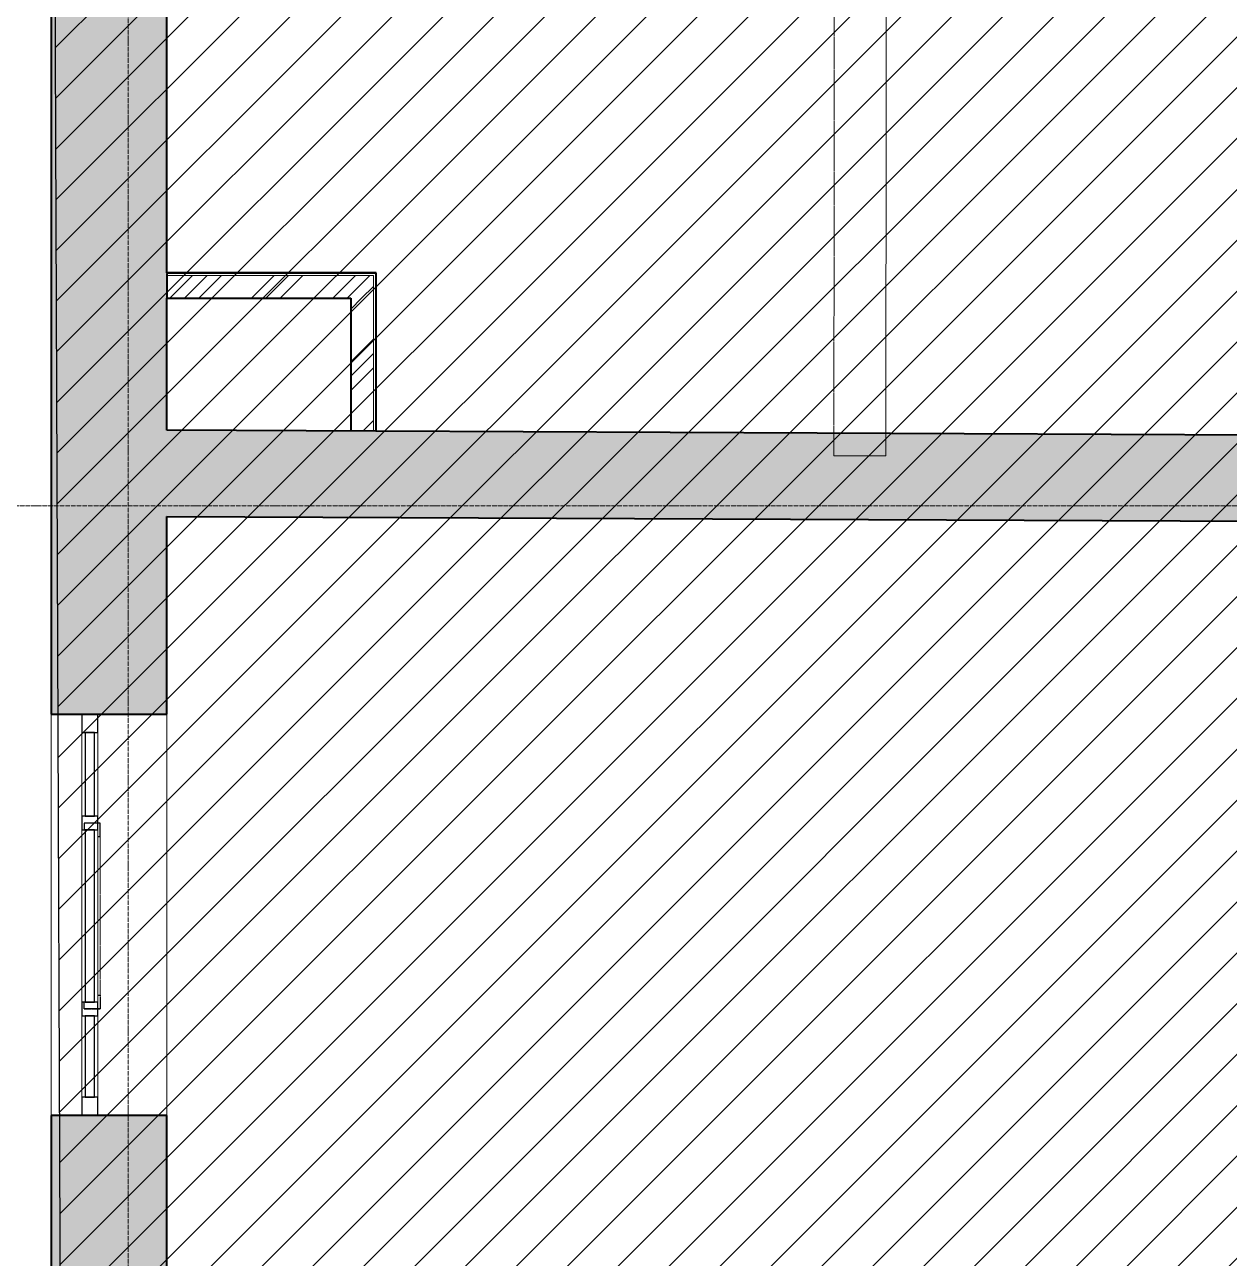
# Model space of a CAD drawing. Header units: millimetres. Extents: x -11886 to 379896, y -8130 to 47743.
# Drawn here: x 101743 to 107057, y 33687 to 39130 of the extents above; entities that cross this region are included whole.
import ezdxf

# ---------------------------------------------------------------- set-up
doc = ezdxf.new("R2010")
doc.units = ezdxf.units.MM
for name, pattern in [('ADSK_Линия сетки', [25, 20, -2.5, 0, -2.5]), ('ADSK_Сверху', [4.5, 3, -1.5]), ('ADSK_Снесено', [4.5, 3, -1.5])]:
    doc.linetypes.add(name, pattern=pattern)
for name, color, linetype, lineweight, true_color in [('_ Окна', 5, 'Continuous', 30, 0x0000ff), ('Витраж', 5, 'Continuous', 18, 0x0000ff), ('Окна', 5, 'Continuous', 18, 0x0000ff), ('Панели витража', 5, 'Continuous', 18, 0x0000ff), ('Стены внутренние', 5, 'Continuous', 18, 0x0000ff), ('Стены наружные', 1, 'ADSK_Снесено', 18, 0xff0000), ('Стены штриховка', 5, 'Continuous', 18, 0x0000ff)]:
    doc.layers.add(name, color=color, linetype=linetype, lineweight=lineweight, true_color=true_color)
doc.layers.add('Каркас', color=7, linetype='Continuous', lineweight=18)
doc.layers.add('Оси', color=7, linetype='Continuous', lineweight=9)
pattern_1 = [(45, (108139.4, 150), (-179.6051, 179.6051), []), (45, (108202.9, 150), (0, 359.2102), []), (45, (108075.9, 150), (0, 359.2102), [])]

# ---------------------------------------------------------------- blocks, each defined once
blk = doc.blocks.new('Прямоугольный импост - 70х20_60мм-1425973-02 План 2-го этажа маркировочный')
at = {"layer": 'Витраж', "color": 161, "linetype": 'ADSK_Сверху', "true_color": 0xaaaaff}
for p, q in [((-6073.8, 23857), (-6143.8, 23857)), ((-6143.8, 23777), (-6143.8, 23857)), ((-6073.8, 23777), (-6073.8, 23857)), ((-6143.8, 23377), (-6143.8, 23407)), ((-6073.8, 23377), (-6073.8, 23407))]:
    blk.add_line(p, q, dxfattribs=at)
blk = doc.blocks.new('Прямоугольный импост - 70х20_60мм-1424475-02 План 2-го этажа маркировочный')
at = {"layer": 'Витраж', "color": 161, "linetype": 'ADSK_Сверху', "true_color": 0xaaaaff}
for p, q in [((-80, 35), (0, 35)), ((0, 35), (0, -35)), ((0, -35), (-80, -35))]:
    blk.add_line(p, q, dxfattribs=at)
blk = doc.blocks.new('Прямоугольный импост - 70х20_60мм-1424476-02 План 2-го этажа маркировочный')
at = {"layer": 'Витраж', "color": 161, "linetype": 'ADSK_Сверху', "true_color": 0xaaaaff}
for p, q in [((0, 35), (-80, 35)), ((0, -35), (0, 35)), ((-80, -35), (0, -35))]:
    blk.add_line(p, q, dxfattribs=at)
blk = doc.blocks.new('Прямоугольный импост - 70х20_60мм-1329426-02 План 2-го этажа маркировочный')
at = {"layer": 'Витраж', "color": 161, "linetype": 'ADSK_Сверху', "true_color": 0xaaaaff}
for p, q in [((-6143.8, 23347), (-6143.8, 23377)), ((-6073.8, 23347), (-6073.8, 23377)), ((-6143.8, 22557), (-6143.8, 22587)), ((-6073.8, 22557), (-6073.8, 22587))]:
    blk.add_line(p, q, dxfattribs=at)
blk = doc.blocks.new('Витраж-тент со смещением вовне - 60мм 30 сдвиг-1466956-02 План 2-го этажа маркировочный')
at = {"layer": '_ Окна', "color": 161, "linetype": 'ADSK_Сверху', "true_color": 0xaaaaff}
for p, q in [((-410, 25), (-410, -45)), ((-410, 25), (-380, 25)), ((-410, -45), (-410, 25)), ((410, 25), (380, 25)), ((410, -45), (410, 25)), ((410, -45), (410, 25)), ((-350, -45), (-410, -45)), ((-350, -35), (-350, -45)), ((350, -35), (350, -45)), ((350, -45), (410, -45))]:
    blk.add_line(p, q, dxfattribs=at)
at = {"layer": 'Окна', "color": 161, "linetype": 'ADSK_Сверху', "true_color": 0xaaaaff}
blk.add_line((-350, -45), (350, -45), dxfattribs=at)
blk = doc.blocks.new('Прямоугольный импост - 70х20_60мм-1225113-02 План 2-го этажа маркировочный')
at = {"layer": 'Витраж', "color": 161, "linetype": 'ADSK_Сверху', "true_color": 0xaaaaff}
for p, q in [((41045.6, 2434.5), (41015.6, 2434.5)), ((41485.6, 2434.5), (41405.6, 2434.5)), ((41485.6, 2364.5), (41485.6, 2434.5)), ((41045.6, 2364.5), (41015.6, 2364.5)), ((41485.6, 2364.5), (41405.6, 2364.5))]:
    blk.add_line(p, q, dxfattribs=at)
blk = doc.blocks.new('Прямоугольный импост - 70х60мм-1424473-02 План 2-го этажа маркировочный')
at = {"layer": 'Витраж', "color": 161, "linetype": 'ADSK_Сверху', "true_color": 0xaaaaff}
for p, q in [((-30, 35), (30, 35)), ((30, -35), (-30, -35))]:
    blk.add_line(p, q, dxfattribs=at)
blk = doc.blocks.new('Прямоугольный импост - 70х60мм-1225009-02 План 2-го этажа маркировочный')
at = {"layer": 'Витраж', "color": 161, "linetype": 'ADSK_Сверху', "true_color": 0xaaaaff}
for p, q in [((41045.6, 2434.5), (41045.6, 2364.5)), ((41405.6, 2434.5), (41045.6, 2434.5)), ((41405.6, 2364.5), (41405.6, 2434.5)), ((41405.6, 2364.5), (41045.6, 2364.5))]:
    blk.add_line(p, q, dxfattribs=at)
blk = doc.blocks.new('Прямоугольный импост - 70х60мм-1425975-02 План 2-го этажа маркировочный')
at = {"layer": 'Витраж', "color": 161, "linetype": 'ADSK_Сверху', "true_color": 0xaaaaff}
for p, q in [((-6073.8, 23777), (-6143.8, 23777)), ((-6143.8, 23407), (-6143.8, 23777)), ((-6073.8, 23407), (-6073.8, 23777)), ((-6143.8, 23407), (-6073.8, 23407))]:
    blk.add_line(p, q, dxfattribs=at)
blk = doc.blocks.new('Прямоугольный импост - 70х60мм-1329428-02 План 2-го этажа маркировочный')
at = {"layer": 'Витраж', "color": 161, "linetype": 'ADSK_Сверху', "true_color": 0xaaaaff}
for p, q in [((-6073.8, 23347), (-6143.8, 23347)), ((-6143.8, 22587), (-6143.8, 23347)), ((-6073.8, 22587), (-6073.8, 23347)), ((-6143.8, 22587), (-6073.8, 22587))]:
    blk.add_line(p, q, dxfattribs=at)
blk = doc.blocks.new('Системная панель - _AR_Стекло_40мм_привязка по центру-V69-02 План 2-го этажа маркировочный')
at = {"layer": 'Панели витража', "lineweight": 30}
for p, q in [((180, 20), (-180, 20)), ((-180, 20), (-180, -20)), ((180, -20), (180, 20)), ((-180, -20), (180, -20))]:
    blk.add_line(p, q, dxfattribs=at)
blk = doc.blocks.new('Прямоугольный импост - 70х40_60мм-V8-02 План 2-го этажа маркировочный')
at = {"layer": 'Витраж'}
for p, q in [((41045.6, 2434.5), (41405.6, 2434.5)), ((41045.6, 2364.5), (41405.6, 2364.5))]:
    blk.add_line(p, q, dxfattribs=at)
blk = doc.blocks.new('Прямоугольный импост - 70х20_60мм-V70-02 План 2-го этажа маркировочный')
at = {"layer": 'Витраж', "lineweight": 30}
for p, q in [((-80, 35), (0, 35)), ((-80, -35), (-80, 35)), ((0, 35), (0, -35)), ((0, -35), (-80, -35))]:
    blk.add_line(p, q, dxfattribs=at)
blk = doc.blocks.new('Прямоугольный импост - 70х20_60мм-V71-02 План 2-го этажа маркировочный')
at = {"layer": 'Витраж', "lineweight": 30}
for p, q in [((0, 35), (-80, 35)), ((-80, 35), (-80, -35)), ((0, -35), (0, 35)), ((-80, -35), (0, -35))]:
    blk.add_line(p, q, dxfattribs=at)
blk = doc.blocks.new('Системная панель - _AR_Стекло_40мм_привязка по центру-V72-02 План 2-го этажа маркировочный')
at = {"layer": 'Панели витража', "lineweight": 30}
for p, q in [((185, 20), (-185, 20)), ((-185, 20), (-185, -20)), ((185, -20), (185, 20)), ((-185, -20), (185, -20))]:
    blk.add_line(p, q, dxfattribs=at)
blk = doc.blocks.new('Прямоугольный импост - 70х40_60мм-V73-02 План 2-го этажа маркировочный')
at = {"layer": 'Витраж'}
for p, q in [((-6143.8, 35857.6), (-6143.8, 35487.6)), ((-6073.8, 35857.6), (-6073.8, 35487.6))]:
    blk.add_line(p, q, dxfattribs=at)
blk = doc.blocks.new('Системная панель - _AR_Стекло_40мм_привязка по центру-V74-02 План 2-го этажа маркировочный')
at = {"layer": 'Панели витража', "lineweight": 30}
for p, q in [((380, 20), (-380, 20)), ((-380, 20), (-380, -20)), ((380, -20), (380, 20)), ((-380, -20), (380, -20))]:
    blk.add_line(p, q, dxfattribs=at)
blk = doc.blocks.new('Прямоугольный импост - 70х40_60мм-1329427-02 План 2-го этажа маркировочный')
at = {"layer": 'Витраж'}
for p, q in [((-6143.8, 23347), (-6143.8, 22587)), ((-6073.8, 23347), (-6073.8, 22587))]:
    blk.add_line(p, q, dxfattribs=at)
blk = doc.blocks.new('Прямоугольный импост - 70х60мм-V75-02 План 2-го этажа маркировочный')
at = {"layer": 'Витраж', "lineweight": 30}
for p, q in [((-30, 35), (30, 35)), ((-30, -35), (-30, 35)), ((30, 35), (30, -35)), ((30, -35), (-30, -35))]:
    blk.add_line(p, q, dxfattribs=at)

msp = doc.modelspace()

# ---------------------------------------------------------------- hatches: boundary and pattern name
at = {"lineweight": 13, "true_color": 0x636466, "transparency": 33554559}
h = msp.add_hatch(dxfattribs=at)
h.set_pattern_fill('ANSI31', color=251, scale=50)
h.set_pattern_definition([(45, (108139.4, 85026.59), (-112.2532, 112.2532), [])])
h.paths.add_polyline_path([(112082.9, 43878.87), (101860.65, 43878.87), (101998.36, 8679.25), (108910.53, 8679.25), (108910.53, 12721.22), (111524.62, 12721.22), (111521.03, 13231.22), (111469.49, 21068.63), (112082.9, 21068.63)])
at = {"layer": 'Стены внутренние', "lineweight": 9}
h = msp.add_hatch(dxfattribs=at)
h.set_pattern_fill('FP_1', color=256, style=0, pattern_type=2)
h.set_pattern_definition(pattern_1)
h.paths.add_polyline_path([(103181.52, 37922.54), (103281.52, 37922.54), (103281.52, 38022.54), (102370.65, 38022.54), (102370.65, 37922.54), (103180.79, 37922.54)])
h = msp.add_hatch(dxfattribs=at)
h.set_pattern_fill('FP_1', color=256, style=0, pattern_type=2)
h.set_pattern_definition(pattern_1)
h.paths.add_polyline_path([(103281.52, 37336.1), (103281.52, 37922.54), (103181.52, 37922.54), (103181.52, 37336.54)])
at = {"layer": 'Стены внутренние', "true_color": 0xc0c0c0}
h = msp.add_hatch(color=9, dxfattribs=at)
h.paths.add_polyline_path([(111572.9, 36918.87), (111572.9, 37298.87), (110587.25, 37303.24), (110585.86, 36923.3), (111410.51, 36919.6)])
h.paths.add_polyline_path([(109085.56, 36930.03), (109087.27, 37310.03), (102370.65, 37340.18), (102370.65, 36960.18), (108833.07, 36931.17)])
at = {"layer": 'Стены наружные', "linetype": 'Continuous', "true_color": 0xc0c0c0}
h = msp.add_hatch(color=9, dxfattribs=at)
h.paths.add_polyline_path([(101860.65, 21135.08), (102370.65, 21135.08), (102370.65, 22237), (101860.65, 22237)])
h.paths.add_polyline_path([(101860.65, 24007), (102370.65, 24007), (102370.65, 26193.21), (101860.65, 26193.21), (101860.65, 25996.81)])
h.paths.add_polyline_path([(102257.6, 27963.21), (102370.65, 27963.21), (102370.65, 30245.55), (101860.65, 30245.55), (101860.65, 27963.21)])
h.paths.add_polyline_path([(102370.65, 32015.55), (102370.65, 34317.56), (101860.65, 34317.56), (101860.65, 32015.55), (102262.52, 32015.55)])
h.paths.add_polyline_path([(101860.65, 36087.56), (102370.65, 36087.56), (102370.65, 43368.87), (101860.65, 43368.87), (101860.65, 39043.72)])

# ---------------------------------------------------------------- linework, layer by layer
at = {"color": 251, "lineweight": 30, "true_color": 0x636466}
msp.add_lwpolyline([(108429.9, 8679.25), (101998.36, 8679.25), (101860.65, 43878.87), (112082.9, 43878.87), (112082.9, 21068.63), (111469.49, 21068.63), (111521.03, 13231.22)], dxfattribs=at)
at = {"layer": 'Каркас', "color": 253, "linetype": 'ADSK_Сверху', "true_color": 0xb2b2b2}
for p, q in [((105317.14, 43533.1), (105312.53, 37227.71)), ((105541.73, 37227.55), (105546.34, 43532.93)), ((105541.73, 37227.55), (105312.53, 37227.71))]:
    msp.add_line(p, q, dxfattribs=at)
at = {"layer": 'Каркас', "color": 253, "linetype": 'ADSK_Сверху', "true_color": 0xaaaaaa}
for p, q in [((105317.14, 43533.1), (105312.53, 37227.71)), ((105546.34, 43532.93), (105541.73, 37227.55)), ((105312.53, 37227.71), (105541.73, 37227.55))]:
    msp.add_line(p, q, dxfattribs=at)
at = {"layer": 'Оси', "linetype": 'ADSK_Линия сетки'}
for p, q in [((102199.31, -5917.65), (102199.31, 44571.85)), ((97053.17, 37006.79), (165281.12, 37006.79))]:
    msp.add_line(p, q, dxfattribs=at)
at = {"layer": 'Стены внутренние', "color": 18, "lineweight": 40, "true_color": 0x000000}
for p, q in [((103293.52, 38034.54), (102370.65, 38034.54)), ((102370.65, 38032.54), (102370.65, 37922.54)), ((103293.52, 37336.04), (103293.52, 38034.54)), ((102370.65, 37922.54), (103181.52, 37922.54)), ((103181.52, 37922.54), (103181.52, 37336.54)), ((103291.52, 37336.05), (102370.65, 37340.18)), ((109087.27, 37310.03), (103293.52, 37336.04)), ((102370.65, 36960.18), (108450.26, 36932.89))]:
    msp.add_line(p, q, dxfattribs=at)
at = {"layer": 'Стены наружные', "color": 18, "linetype": 'Continuous', "lineweight": 40, "true_color": 0x000000}
for p, q in [((101860.65, 43878.87), (101860.65, 36087.56)), ((102370.65, 38034.54), (102370.65, 43368.87)), ((102370.65, 37340.18), (102370.65, 37922.54)), ((102370.65, 36087.56), (102370.65, 36960.18)), ((101860.65, 36087.56), (102370.65, 36087.56)), ((101860.65, 34317.56), (101860.65, 32015.55)), ((102370.65, 34317.56), (101860.65, 34317.56)), ((102370.65, 32015.55), (102370.65, 34317.56))]:
    msp.add_line(p, q, dxfattribs=at)
at = {"layer": 'Стены наружные', "color": 18, "linetype": 'Continuous', "true_color": 0x000000}
for p, q in [((101860.65, 34317.56), (101860.65, 36087.56)), ((102370.65, 36087.56), (102370.65, 34317.56))]:
    msp.add_line(p, q, dxfattribs=at)
at = {"layer": 'Стены штриховка'}
for p, q in [((102370.65, 38034.54), (102370.65, 38032.54)), ((103293.52, 38032.54), (102370.65, 38032.54)), ((103281.52, 38022.54), (102370.65, 38022.54)), ((103281.52, 37336.1), (103281.52, 38022.54)), ((103291.52, 37336.05), (103291.52, 38034.54)), ((103291.52, 38022.54), (103293.52, 38022.54)), ((103291.52, 37336.05), (103293.52, 37336.04))]:
    msp.add_line(p, q, dxfattribs=at)

# ---------------------------------------------------------------- block references
at = {"layer": '_ Окна', "color": 161, "linetype": 'ADSK_Сверху', "true_color": 0xaaaaff, "rotation": 89.99999999999893}
msp.add_blockref('Витраж-тент со смещением вовне - 60мм 30 сдвиг-1466956-02 План 2-го этажа маркировочный', (102030.65, 35197.56), dxfattribs=at)
at = {"layer": 'Витраж', "color": 161, "linetype": 'ADSK_Сверху', "true_color": 0xaaaaff}
for name in ['Прямоугольный импост - 70х20_60мм-1425973-02 План 2-го этажа маркировочный', 'Прямоугольный импост - 70х60мм-1425975-02 План 2-го этажа маркировочный', 'Прямоугольный импост - 70х20_60мм-1329426-02 План 2-го этажа маркировочный', 'Прямоугольный импост - 70х60мм-1329428-02 План 2-го этажа маркировочный']:
    msp.add_blockref(name, (108139.4, 12230.56), dxfattribs=at)
at = {"layer": 'Витраж', "color": 161, "linetype": 'ADSK_Сверху', "true_color": 0xaaaaff, "extrusion": (0, 0, -1), "rotation": 90.0000000000011}
for name, p in [('Прямоугольный импост - 70х20_60мм-1424475-02 План 2-го этажа маркировочный', (-102030.65, 36087.56)), ('Прямоугольный импост - 70х60мм-1424473-02 План 2-го этажа маркировочный', (-102030.65, 35607.56)), ('Прямоугольный импост - 70х60мм-1424473-02 План 2-го этажа маркировочный', (-102030.65, 34787.56))]:
    msp.add_blockref(name, p, dxfattribs=at)
at = {"layer": 'Витраж', "extrusion": (0, 0, -1), "rotation": 90.0000000000011}
for name, p in [('Прямоугольный импост - 70х20_60мм-V70-02 План 2-го этажа маркировочный', (-102030.65, 36087.56)), ('Прямоугольный импост - 70х60мм-V75-02 План 2-го этажа маркировочный', (-102030.65, 35607.56)), ('Прямоугольный импост - 70х60мм-V75-02 План 2-го этажа маркировочный', (-102030.65, 34787.56))]:
    msp.add_blockref(name, p, dxfattribs=at)
at = {"layer": 'Витраж'}
for name, p in [('Прямоугольный импост - 70х40_60мм-V73-02 План 2-го этажа маркировочный', (108139.4, 150)), ('Прямоугольный импост - 70х40_60мм-1329427-02 План 2-го этажа маркировочный', (108139.4, 12230.56))]:
    msp.add_blockref(name, p, dxfattribs=at)
at = {"layer": 'Витраж', "color": 161, "linetype": 'ADSK_Сверху', "true_color": 0xaaaaff, "rotation": 269.9999999999989}
for name, p in [('Прямоугольный импост - 70х20_60мм-1225113-02 План 2-го этажа маркировочный', (99631.14, 75803.18)), ('Прямоугольный импост - 70х60мм-1225009-02 План 2-го этажа маркировочный', (99631.14, 75803.18)), ('Прямоугольный импост - 70х20_60мм-1424476-02 План 2-го этажа маркировочный', (102030.65, 34317.56))]:
    msp.add_blockref(name, p, dxfattribs=at)
at = {"layer": 'Витраж', "rotation": 269.9999999999989}
for name, p in [('Прямоугольный импост - 70х40_60мм-V8-02 План 2-го этажа маркировочный', (99631.14, 75803.18)), ('Прямоугольный импост - 70х20_60мм-V71-02 План 2-го этажа маркировочный', (102030.65, 34317.56))]:
    msp.add_blockref(name, p, dxfattribs=at)
at = {"layer": 'Панели витража', "rotation": 89.99999999999893}
for name, p in [('Системная панель - _AR_Стекло_40мм_привязка по центру-V72-02 План 2-го этажа маркировочный', (102030.65, 35822.56)), ('Системная панель - _AR_Стекло_40мм_привязка по центру-V74-02 План 2-го этажа маркировочный', (102030.65, 35197.56)), ('Системная панель - _AR_Стекло_40мм_привязка по центру-V69-02 План 2-го этажа маркировочный', (102030.65, 34577.56))]:
    msp.add_blockref(name, p, dxfattribs=at)

doc.saveas('drawing.dxf')
